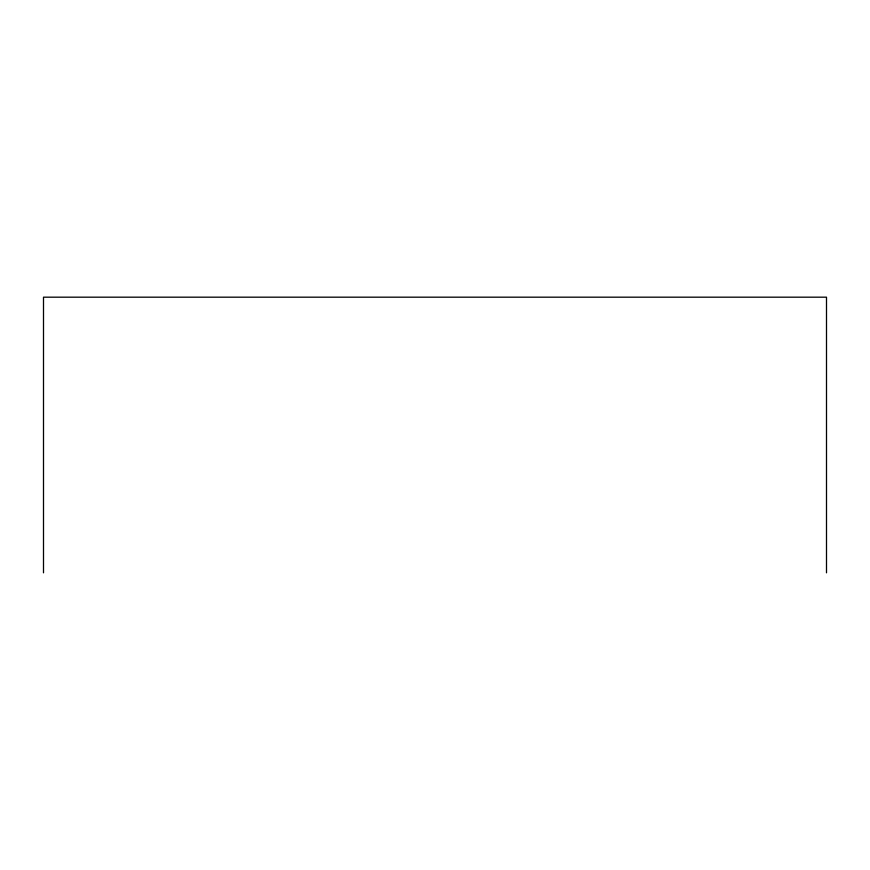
<?xml version="1.0" encoding="UTF-8"?>
<svg xmlns="http://www.w3.org/2000/svg" width="870" height="870" viewBox="0 0 870 870"><rect width="100%" height="100%" fill="white"/><g stroke="black" fill="none" stroke-linecap="round" stroke-linejoin="round"><path stroke-width="1.3" d="M826.5 572.819L826.5 297.181L43.5 297.181L43.5 572.819"/></g></svg>
